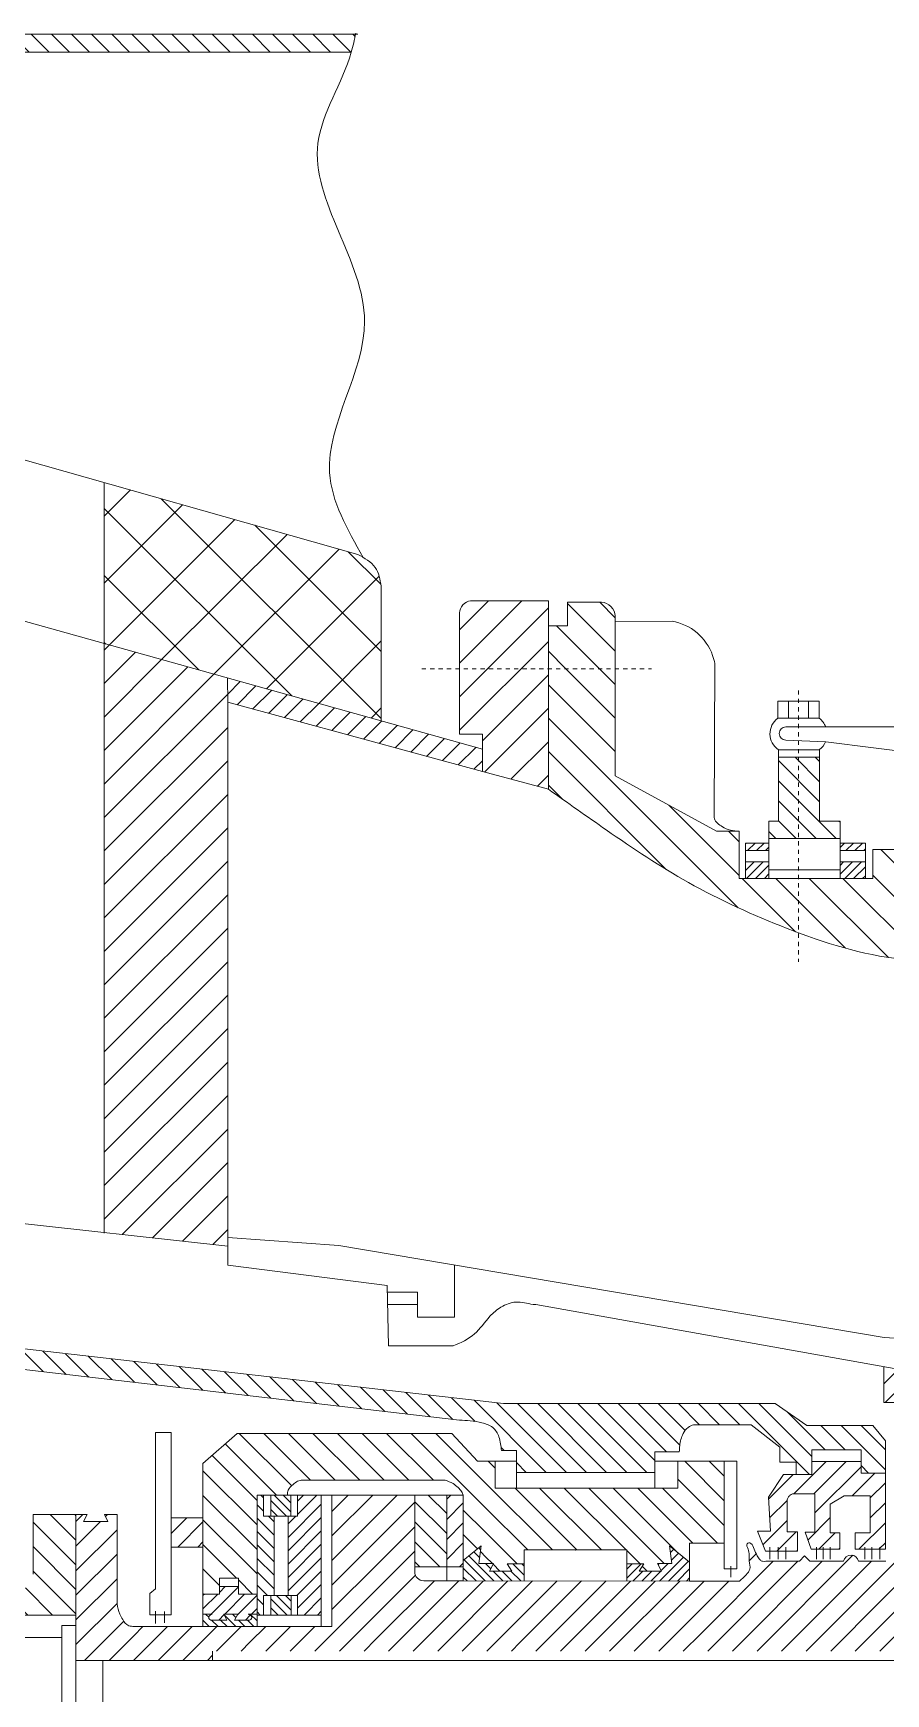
# Model space of a CAD drawing. Extents: x 0 to 420, y 0 to 297.
# Drawn here: x 65.16 to 85.47, y 193.47 to 233.08 of the extents above; entities that cross this region are included whole.
import ezdxf

# ---------------------------------------------------------------- set-up
doc = ezdxf.new("R2010")
doc.units = 0
doc.linetypes.add('ОСЕВАЯ', pattern=[50.8, 31.75, -6.35, 6.35, -6.35])
doc.layers.get('0').update_dxf_attribs({"linetype": 'CONTINUOUS'})
pattern_1 = [(135, (-22278.84894, -14110.3131), (-0.2395046625, -0.2395046625), [])]
pattern_2 = [(45, (-22278.84894, -14110.3131), (-0.399174438, 0.399174438), [])]
pattern_3 = [(135, (-22278.84894, -14110.3131), (-0.292727921, -0.292727921), [])]
pattern_4 = [(45, (-22278.84894, -14110.3131), (-0.292727921, 0.292727921), [])]
pattern_5 = [(45, (-22278.84894, -14110.3131), (-0.159669775, 0.159669775), [])]
pattern_6 = [(135, (-22278.84894, -14110.31309), (-0.1064465167, -0.1064465167), [])]
pattern_7 = [(45, (-22278.84894, -14110.3131), (-0.2395046625, 0.2395046625), [])]
pattern_8 = [(45, (-22278.849, -14110.313), (-2.39504663, 2.39504663), [])]
pattern_9 = [(45, (-22278.84894, -14110.31309), (-0.1064465167, 0.1064465167), [])]
pattern_10 = [(135, (-22278.84894, -14110.3131), (-0.399174438, -0.399174438), [])]

msp = doc.modelspace()

# ---------------------------------------------------------------- hatches: boundary and pattern name
at = {"lineweight": 0, "ltscale": 0.0009}
h = msp.add_hatch(dxfattribs=at)
h.set_pattern_fill('ANSI31', color=256, scale=0.106681, angle=90, style=0)
h.set_pattern_definition(pattern_1)
edge = h.paths.add_edge_path()
edge.add_line((21.751, 233.055), (21.752, 226.69))
edge.add_line((21.752, 226.69), (22.131, 226.69))
edge.add_line((22.131, 226.69), (22.118, 232.626))
edge.add_line((22.118, 232.626), (72.737, 232.626))
edge.add_spline(control_points=[(72.737, 232.626), (72.777, 232.767), (72.808, 232.91), (72.838, 233.053)], knot_values=[0.000219, 0.000219, 0.000219, 0.000219, 0.003922, 0.003922, 0.003922, 0.003922], degree=3, periodic=0)
edge.add_line((72.838, 233.053), (21.751, 233.055))
at = {"lineweight": 0, "ltscale": 0.0007}
h = msp.add_hatch(dxfattribs=at)
h.set_pattern_fill('ANSI37', color=256, scale=0.355602, style=0)
h.set_pattern_definition([(45, (-22278.849, -14110.3131), (-0.798348875, 0.798348875), []), (135, (-22278.849, -14110.3131), (-0.798348875, -0.798348875), [])])
edge = h.paths.add_edge_path()
edge.add_line((73.45, 216.672), (73.45, 219.885))
edge.add_spline(control_points=[(73.45, 219.885), (73.42, 220.047), (73.359, 220.388), (73.054, 220.556), (72.894, 220.644)], knot_values=[0, 0, 0, 0, 0.47058, 0.986995, 0.986995, 0.986995, 0.986995], degree=3, periodic=0)
edge.add_line((72.894, 220.644), (66.844, 222.361))
edge.add_line((66.844, 222.361), (66.844, 218.518))
edge.add_line((66.844, 218.518), (73.45, 216.672))
h = msp.add_hatch(dxfattribs=at)
h.set_pattern_fill('ANSI31', color=256, scale=0.177801, style=0)
h.set_pattern_definition(pattern_2)
edge = h.paths.add_edge_path()
edge.add_line((77.433, 217.916), (77.433, 219.536))
edge.add_line((77.433, 219.536), (75.58, 219.536))
edge.add_spline(control_points=[(75.58, 219.536), (75.45, 219.536), (75.313, 219.38), (75.314, 219.25)], knot_values=[0, 0, 0, 0, 0.003295, 0.003295, 0.003295, 0.003295], degree=3, periodic=0)
edge.add_line((75.314, 219.25), (75.314, 217.916))
edge.add_line((75.314, 217.916), (77.433, 217.916))
h.paths.add_polyline_path([(77.433, 217.916), (75.314, 217.916), (75.314, 216.36), (75.861, 216.36), (75.861, 215.998), (75.861, 215.465), (77.433, 215.046)])
h = msp.add_hatch(dxfattribs=at)
h.set_pattern_fill('ANSI31', color=256, scale=0.177801, angle=90, style=0)
h.set_pattern_definition(pattern_10)
edge = h.paths.add_edge_path()
edge.add_spline(control_points=[(79.027, 219.177), (79.028, 219.331), (78.857, 219.504), (78.703, 219.506)], knot_values=[0, 0, 0, 0, 0.003899, 0.003899, 0.003899, 0.003899], degree=3, periodic=0)
edge.add_line((78.703, 219.506), (77.891, 219.506))
edge.add_line((77.891, 219.506), (77.891, 218.942))
edge.add_line((77.891, 218.942), (77.433, 218.942))
edge.add_line((77.433, 218.942), (77.433, 217.916))
edge.add_line((77.433, 217.916), (79.027, 217.916))
edge.add_line((79.027, 217.916), (79.027, 219.177))
h = msp.add_hatch(dxfattribs=at)
h.set_pattern_fill('ANSI31', color=256, scale=0.177801, style=0)
h.set_pattern_definition(pattern_2)
h.paths.add_polyline_path([(69.791, 217.121), (69.789, 217.695), (66.844, 218.518), (66.844, 204.469), (69.791, 204.144)])
h = msp.add_hatch(dxfattribs=at)
h.set_pattern_fill('ANSI31', color=256, scale=0.177801, angle=90, style=0)
h.set_pattern_definition(pattern_10)
edge = h.paths.add_edge_path()
edge.add_line((79.027, 215.363), (79.027, 217.916))
edge.add_line((79.027, 217.916), (77.433, 217.916))
edge.add_line((77.433, 217.916), (77.433, 215.046))
edge.add_spline(control_points=[(77.433, 215.046), (77.892, 214.72), (78.981, 213.945), (80.408, 212.992), (81.427, 212.466), (81.765, 212.305)], knot_values=[0, 0, 0, 0, 0.014244, 0.033838, 0.043312, 0.043312, 0.043312, 0.043312], degree=3, periodic=0)
edge.add_line((81.765, 212.305), (81.725, 214.042))
edge.add_line((81.725, 214.042), (81.442, 214.042))
edge.add_line((81.442, 214.042), (79.027, 215.363))
h = msp.add_hatch(dxfattribs=at)
h.set_pattern_fill('ANSI31', color=256, scale=0.106681, style=0)
h.set_pattern_definition(pattern_7)
h.paths.add_polyline_path([(69.789, 217.695), (69.791, 217.121), (75.861, 215.465), (75.861, 215.998)])
h = msp.add_hatch(dxfattribs=at)
h.set_pattern_fill('ANSI31', color=256, scale=0.106681, angle=90, style=0)
h.set_pattern_definition(pattern_1)
h.paths.add_polyline_path([(83.394, 215.807), (82.915, 215.807), (82.915, 214.283), (83.394, 214.283)])
h.paths.add_polyline_path([(83.897, 215.807), (83.394, 215.807), (83.394, 214.283), (83.897, 214.283)])
h.paths.add_polyline_path([(84.384, 214.283), (83.394, 214.283), (83.394, 213.868), (84.384, 213.868)])
h.paths.add_polyline_path([(83.394, 214.283), (82.915, 214.283), (82.689, 214.283), (82.689, 213.868), (83.394, 213.868)])
h = msp.add_hatch(dxfattribs=at)
h.set_pattern_fill('ANSI31', color=256, scale=0.177801, angle=90, style=0)
h.set_pattern_definition(pattern_10)
edge = h.paths.add_edge_path()
edge.add_line((83.394, 212.914), (81.981, 212.914))
edge.add_line((81.981, 212.914), (81.981, 214.042))
edge.add_line((81.981, 214.042), (81.725, 214.042))
edge.add_line((81.725, 214.042), (81.765, 212.305))
edge.add_spline(control_points=[(81.765, 212.305), (82.209, 212.094), (82.751, 211.863), (83.304, 211.652), (83.394, 211.618)], knot_values=[0.043312, 0.043312, 0.043312, 0.043312, 0.055752, 0.05819, 0.05819, 0.05819, 0.05819], degree=3, periodic=0)
edge.add_line((83.394, 211.618), (83.394, 212.914))
h = msp.add_hatch(dxfattribs=at)
h.set_pattern_fill('ANSI31', color=256, scale=0.047414, style=0)
h.set_pattern_definition(pattern_9)
h.paths.add_polyline_path([(82.689, 213.58), (82.689, 213.76), (82.131, 213.76), (82.131, 213.58)])
h.paths.add_polyline_path([(84.988, 213.58), (84.988, 213.76), (84.384, 213.76), (84.384, 213.58)])
h.paths.add_polyline_path([(84.988, 212.914), (84.988, 213.31), (84.384, 213.31), (84.384, 212.914)])
h.paths.add_polyline_path([(82.689, 212.914), (82.689, 213.31), (82.131, 213.31), (82.131, 212.914)])
h = msp.add_hatch(dxfattribs=at)
h.set_pattern_fill('ANSI31', color=256, scale=0.177801, angle=90, style=0)
h.set_pattern_definition(pattern_10)
edge = h.paths.add_edge_path()
edge.add_spline(control_points=[(83.394, 211.618), (84.19, 211.323), (85.288, 210.997), (86.42, 210.944), (86.71, 210.932)], knot_values=[0.05819, 0.05819, 0.05819, 0.05819, 0.079519, 0.086854, 0.086854, 0.086854, 0.086854], degree=3, periodic=0)
edge.add_line((86.71, 210.932), (86.71, 212.155))
edge.add_spline(control_points=[(86.71, 212.155), (86.7, 212.154), (86.676, 212.153), (86.634, 212.168), (86.57, 212.189), (86.559, 212.242), (86.553, 212.27)], knot_values=[0, 0, 0, 0, 0.000267, 0.00058, 0.001143, 0.001829, 0.001829, 0.001829, 0.001829], degree=3, periodic=0)
edge.add_line((86.553, 212.27), (86.553, 212.94))
edge.add_spline(control_points=[(86.553, 212.94), (86.521, 212.941), (86.466, 212.943), (86.4, 212.995), (86.388, 213.04), (86.383, 213.062)], knot_values=[0, 0, 0, 0, 0.000781, 0.001388, 0.00195, 0.00195, 0.00195, 0.00195], degree=3, periodic=0)
edge.add_line((86.383, 213.062), (86.383, 213.414))
edge.add_line((86.383, 213.414), (85.991, 213.414))
edge.add_line((85.991, 213.414), (85.845, 213.423))
edge.add_line((85.845, 213.423), (85.754, 213.607))
edge.add_line((85.754, 213.607), (85.168, 213.607))
edge.add_line((85.168, 213.607), (85.168, 212.914))
edge.add_line((85.168, 212.914), (83.394, 212.914))
edge.add_line((83.394, 212.914), (83.394, 211.618))
h = msp.add_hatch(dxfattribs=at)
h.set_pattern_fill('ANSI31', color=256, scale=0.106681, angle=90, style=0)
h.set_pattern_definition(pattern_1)
edge = h.paths.add_edge_path()
edge.add_spline(control_points=[(80.552, 199.236), (80.555, 199.286), (80.565, 199.434), (80.615, 199.646), (80.743, 199.819), (80.87, 199.889), (80.944, 199.884), (80.969, 199.882)], knot_values=[0, 0, 0, 0, 0.001262, 0.003768, 0.005373, 0.006594, 0.007223, 0.007223, 0.007223, 0.007223], degree=3, periodic=0)
edge.add_line((80.969, 199.882), (82.266, 199.882))
edge.add_line((82.266, 199.882), (82.95, 199.348))
edge.add_line((82.95, 199.348), (82.95, 198.994))
edge.add_line((82.95, 198.994), (83.336, 198.994))
edge.add_line((83.336, 198.994), (83.336, 198.698))
edge.add_line((83.336, 198.698), (83.709, 198.698))
edge.add_line((83.709, 198.698), (83.709, 199.286))
edge.add_line((83.709, 199.286), (84.885, 199.286))
edge.add_line((84.885, 199.286), (84.885, 198.726))
edge.add_line((84.885, 198.726), (85.465, 198.726))
edge.add_line((85.465, 198.726), (85.465, 199.502))
edge.add_line((85.465, 199.502), (85.17, 199.863))
edge.add_line((85.17, 199.863), (83.594, 199.863))
edge.add_line((83.594, 199.863), (82.84, 200.387))
edge.add_line((82.84, 200.387), (76.362, 200.387))
edge.add_line((76.362, 200.387), (61.714, 202.06))
edge.add_line((61.714, 202.06), (49.955, 202.06))
edge.add_spline(control_points=[(49.955, 202.06), (49.907, 202.058), (49.786, 202.053), (49.615, 202.101), (49.422, 202.195), (49.242, 202.361), (49.153, 202.525), (49.106, 202.611)], knot_values=[0, 0, 0, 0, 0.001201, 0.003059, 0.004401, 0.006633, 0.009106, 0.009106, 0.009106, 0.009106], degree=3, periodic=0)
edge.add_line((49.106, 202.611), (44.353, 202.611))
edge.add_spline(control_points=[(44.353, 202.611), (44.299, 202.528), (44.171, 202.332), (43.861, 202.191), (43.668, 202.063), (43.585, 202.008)], knot_values=[0, 0, 0, 0, 0.002461, 0.005835, 0.008345, 0.008345, 0.008345, 0.008345], degree=3, periodic=0)
edge.add_line((43.585, 202.008), (36.785, 202.001))
edge.add_spline(control_points=[(36.785, 202.001), (36.588, 201.981), (35.919, 201.913), (35.572, 201.289), (35.327, 200.848)], knot_values=[0, 0, 0, 0, 0.004831, 0.016446, 0.016446, 0.016446, 0.016446], degree=3, periodic=0)
edge.add_line((35.327, 200.848), (33.699, 194.988))
edge.add_spline(control_points=[(33.699, 194.988), (33.589, 194.779), (33.336, 194.296), (32.591, 194.363), (32.105, 194.219), (31.909, 194.034), (31.899, 193.94)], knot_values=[0, 0, 0, 0, 0.005536, 0.012786, 0.016294, 0.018676, 0.018676, 0.018676, 0.018676], degree=3, periodic=0)
edge.add_line((31.899, 193.94), (31.774, 192.759))
edge.add_line((31.774, 192.759), (33.668, 192.759))
edge.add_line((33.668, 192.759), (35.765, 200.554))
edge.add_spline(control_points=[(35.765, 200.554), (35.974, 200.96), (36.265, 201.525), (36.857, 201.572), (37.024, 201.585)], knot_values=[0, 0, 0, 0, 0.010381, 0.014468, 0.014468, 0.014468, 0.014468], degree=3, periodic=0)
edge.add_line((37.024, 201.585), (61.778, 201.57))
edge.add_line((61.778, 201.57), (75.312, 199.994))
edge.add_spline(control_points=[(75.312, 199.994), (75.399, 199.99), (75.58, 199.983), (75.847, 199.934), (76.126, 199.85), (76.283, 199.576), (76.303, 199.376), (76.314, 199.266)], knot_values=[0, 0, 0, 0, 0.002193, 0.004566, 0.006922, 0.009212, 0.012008, 0.012008, 0.012008, 0.012008], degree=3, periodic=0)
edge.add_line((76.314, 199.266), (76.67, 199.266))
edge.add_line((76.67, 199.266), (76.67, 198.744))
edge.add_line((76.67, 198.744), (79.968, 198.744))
edge.add_line((79.968, 198.744), (79.968, 199.236))
edge.add_line((79.968, 199.236), (80.552, 199.236))
h = msp.add_hatch(dxfattribs=at)
h.set_pattern_fill('ANSI31', color=256, scale=0.106681, style=0)
h.set_pattern_definition(pattern_7)
edge = h.paths.add_edge_path()
edge.add_spline(control_points=[(86.443, 200.411), (86.547, 200.345), (86.714, 200.239), (86.67, 199.92), (86.75, 199.658), (86.624, 199.406), (86.352, 199.184), (86.045, 199.069), (85.799, 198.893), (85.715, 198.771), (85.725, 198.681), (85.729, 198.639)], knot_values=[0, 0, 0, 0, 0.0028, 0.004461, 0.007575, 0.009492, 0.011158, 0.016392, 0.017624, 0.018833, 0.01987, 0.01987, 0.01987, 0.01987], degree=3, periodic=0)
edge.add_line((85.729, 198.639), (85.729, 198.131))
edge.add_line((85.729, 198.131), (86.106, 198.131))
edge.add_line((86.106, 198.131), (86.279, 198.131))
edge.add_line((86.279, 198.131), (86.279, 198.262))
edge.add_line((86.279, 198.262), (86.106, 198.262))
edge.add_line((86.106, 198.262), (86.049, 198.262))
edge.add_line((86.049, 198.262), (86.049, 198.655))
edge.add_line((86.049, 198.655), (86.886, 198.655))
edge.add_line((86.886, 198.655), (86.886, 198.27))
edge.add_line((86.886, 198.27), (86.746, 198.27))
edge.add_line((86.746, 198.27), (86.746, 198.139))
edge.add_line((86.746, 198.139), (87.279, 198.139))
edge.add_spline(control_points=[(87.279, 198.139), (87.292, 198.188), (87.349, 198.403), (87.202, 198.961), (87.241, 199.577), (87.466, 200.269), (87.72, 200.246), (87.759, 200.247)], knot_values=[0, 0, 0, 0, 0.001275, 0.005581, 0.013821, 0.018655, 0.019614, 0.019614, 0.019614, 0.019614], degree=3, periodic=0)
edge.add_line((87.759, 200.247), (87.759, 201.118))
edge.add_line((87.759, 201.118), (87.502, 201.118))
edge.add_line((87.502, 201.118), (87.502, 201.344))
edge.add_line((87.502, 201.344), (86.875, 201.344))
edge.add_line((86.875, 201.344), (86.875, 201.895))
edge.add_line((86.875, 201.895), (86.551, 201.895))
edge.add_line((86.551, 201.895), (86.551, 200.846))
edge.add_line((86.551, 200.846), (85.862, 200.846))
edge.add_line((85.862, 200.846), (85.763, 201.207))
edge.add_line((85.763, 201.207), (85.428, 201.267))
edge.add_line((85.428, 201.267), (85.428, 200.411))
edge.add_line((85.428, 200.411), (86.443, 200.411))
h = msp.add_hatch(dxfattribs=at)
h.set_pattern_fill('ANSI31', color=256, scale=0.130387, angle=90, style=0)
h.set_pattern_definition(pattern_3)
edge = h.paths.add_edge_path()
edge.add_line((75.135, 199.677), (70.014, 199.677))
edge.add_line((70.014, 199.677), (69.201, 198.961))
edge.add_line((69.201, 198.961), (69.201, 195.844))
edge.add_line((69.201, 195.844), (69.593, 195.844))
edge.add_line((69.593, 195.844), (69.593, 196.225))
edge.add_line((69.593, 196.225), (70.048, 196.225))
edge.add_line((70.048, 196.225), (70.048, 195.844))
edge.add_line((70.048, 195.844), (70.491, 195.844))
edge.add_line((70.491, 195.844), (70.491, 198.204))
edge.add_line((70.491, 198.204), (71.219, 198.204))
edge.add_spline(control_points=[(71.219, 198.204), (71.218, 198.246), (71.215, 198.35), (71.344, 198.443), (71.446, 198.55), (71.534, 198.558), (71.576, 198.562)], knot_values=[0, 0, 0, 0, 0.001015, 0.002508, 0.003654, 0.004678, 0.004678, 0.004678, 0.004678], degree=3, periodic=0)
edge.add_line((71.576, 198.562), (74.971, 198.562))
edge.add_spline(control_points=[(74.971, 198.562), (75.037, 198.538), (75.151, 198.498), (75.276, 198.391), (75.363, 198.301), (75.394, 198.233), (75.406, 198.204)], knot_values=[0, 0, 0, 0, 0.001755, 0.003041, 0.004109, 0.004903, 0.004903, 0.004903, 0.004903], degree=3, periodic=0)
edge.add_line((75.406, 198.204), (75.406, 196.646))
edge.add_line((75.406, 196.646), (75.831, 196.998))
edge.add_line((75.831, 196.998), (75.775, 196.571))
edge.add_line((75.775, 196.571), (75.95, 196.571))
edge.add_line((75.95, 196.571), (75.871, 199.012))
edge.add_line((75.871, 199.012), (75.742, 199.012))
edge.add_line((75.742, 199.012), (75.135, 199.677))
h = msp.add_hatch(dxfattribs=at)
h.set_pattern_fill('ANSI31', color=256, scale=0.130387, angle=90, style=0)
h.set_pattern_definition(pattern_3)
h.paths.add_polyline_path([(81.625, 199.012), (80.521, 199.012), (80.521, 198.372), (76.165, 198.372), (76.165, 199.012), (75.871, 199.012), (75.95, 196.571), (76.124, 196.571), (76.028, 196.393), (76.56, 196.393), (76.449, 196.563), (76.853, 196.563), (76.853, 196.896), (79.301, 196.896), (79.301, 196.563), (79.705, 196.563), (79.594, 196.393), (80.126, 196.393), (80.03, 196.571), (80.379, 196.571), (80.323, 196.998), (80.8, 196.603), (80.8, 197.062), (81.625, 197.062)])
h = msp.add_hatch(dxfattribs=at)
h.set_pattern_fill('ANSI31', color=256, scale=0.106681, style=0)
h.set_pattern_definition(pattern_7)
edge = h.paths.add_edge_path()
edge.add_line((84.485, 198.191), (85.104, 198.191))
edge.add_line((85.104, 198.191), (85.104, 197.306))
edge.add_line((85.104, 197.306), (84.743, 197.306))
edge.add_line((84.743, 197.306), (84.743, 196.912))
edge.add_line((84.743, 196.912), (85.465, 196.912))
edge.add_line((85.465, 196.912), (85.465, 198.726))
edge.add_line((85.465, 198.726), (84.885, 198.726))
edge.add_line((84.885, 198.726), (84.885, 199.006))
edge.add_line((84.885, 199.006), (83.709, 199.006))
edge.add_line((83.709, 199.006), (83.709, 198.698))
edge.add_line((83.709, 198.698), (83.037, 198.698))
edge.add_line((83.037, 198.698), (82.677, 198.157))
edge.add_line((82.677, 198.157), (82.726, 197.343))
edge.add_line((82.726, 197.343), (82.415, 197.343))
edge.add_line((82.415, 197.343), (82.608, 196.871))
edge.add_line((82.608, 196.871), (83.374, 196.871))
edge.add_line((83.374, 196.871), (83.374, 197.03))
edge.add_line((83.374, 197.03), (83.374, 197.33))
edge.add_line((83.374, 197.33), (83.126, 197.33))
edge.add_line((83.126, 197.33), (83.126, 198.044))
edge.add_spline(control_points=[(83.126, 198.044), (83.125, 198.06), (83.124, 198.091), (83.136, 198.147), (83.184, 198.195), (83.241, 198.24), (83.286, 198.236), (83.303, 198.234)], knot_values=[0, 0, 0, 0, 0.000417, 0.000785, 0.0014, 0.002095, 0.002512, 0.002512, 0.002512, 0.002512], degree=3, periodic=0)
edge.add_line((83.303, 198.234), (83.787, 198.234))
edge.add_line((83.787, 198.234), (83.787, 197.319))
edge.add_line((83.787, 197.319), (83.557, 197.319))
edge.add_line((83.557, 197.319), (83.693, 196.912))
edge.add_line((83.693, 196.912), (84.382, 196.912))
edge.add_line((84.382, 196.912), (84.382, 197.306))
edge.add_line((84.382, 197.306), (84.152, 197.306))
edge.add_line((84.152, 197.306), (84.152, 197.987))
edge.add_line((84.152, 197.987), (84.485, 198.191))
h = msp.add_hatch(dxfattribs=at)
h.set_pattern_fill('ANSI31', color=256, scale=0.130387, angle=90, style=0)
h.set_pattern_definition(pattern_3)
edge = h.paths.add_edge_path()
edge.add_line((66.174, 197.739), (65.155, 197.739))
edge.add_line((65.155, 197.739), (65.155, 196.315))
edge.add_spline(control_points=[(65.155, 196.315), (65.152, 196.287), (65.145, 196.211), (65.088, 196.093), (64.975, 195.973), (64.866, 195.954), (64.808, 195.944)], knot_values=[0, 0, 0, 0, 0.000714, 0.001934, 0.003241, 0.004685, 0.004685, 0.004685, 0.004685], degree=3, periodic=0)
edge.add_line((64.808, 195.944), (61.938, 195.944))
edge.add_line((61.938, 195.944), (61.087, 195.944))
edge.add_spline(control_points=[(61.087, 195.944), (61.075, 195.943), (61.031, 195.941), (60.946, 196.002), (60.872, 196.125), (60.856, 196.234), (60.848, 196.291)], knot_values=[0, 0, 0, 0, 0.000303, 0.001118, 0.002435, 0.003881, 0.003881, 0.003881, 0.003881], degree=3, periodic=0)
edge.add_line((60.848, 196.291), (60.69, 198.545))
edge.add_line((60.69, 198.545), (59.935, 198.545))
edge.add_line((59.935, 198.545), (59.935, 197.056))
edge.add_line((59.935, 197.056), (59.935, 195.344))
edge.add_line((59.935, 195.344), (60.054, 195.344))
edge.add_line((60.054, 195.344), (66.174, 195.344))
edge.add_line((66.174, 195.344), (66.174, 197.739))
h = msp.add_hatch(dxfattribs=at)
h.set_pattern_fill('ANSI31', color=256, scale=0.130387, style=0)
h.set_pattern_definition(pattern_4)
h.paths.add_polyline_path([(73.375, 198.204), (72.273, 198.204), (72.273, 195.071), (70.321, 195.071), (70.321, 194.484), (73.316, 194.484)])
h = msp.add_hatch(dxfattribs=at)
h.set_pattern_fill('ANSI31', color=256, scale=0.07112, angle=90, style=0)
h.set_pattern_definition([(135, (-22278.84894, -14110.3131), (-0.159669775, -0.159669775), [])])
h.paths.add_polyline_path([(70.895, 197.7), (70.642, 197.7), (70.642, 198.204), (70.491, 198.204), (70.491, 195.844), (70.491, 195.343), (70.642, 195.343), (70.642, 195.809), (70.895, 195.809)])
h = msp.add_hatch(dxfattribs=at)
h.set_pattern_fill('ANSI31', color=256, scale=0.047414, angle=90, style=0)
h.set_pattern_definition(pattern_6)
h.paths.add_polyline_path([(71.294, 198.204), (70.817, 198.204), (70.817, 197.7), (71.294, 197.7)])
h = msp.add_hatch(dxfattribs=at)
h.set_pattern_fill('ANSI31', color=256, scale=0.07112, style=0)
h.set_pattern_definition(pattern_5)
h.paths.add_polyline_path([(71.228, 195.809), (71.455, 195.809), (71.455, 195.343), (72.02, 195.343), (72.02, 198.204), (71.455, 198.204), (71.455, 197.7), (71.228, 197.7)])
h = msp.add_hatch(dxfattribs=at)
h.set_pattern_fill('ANSI31', color=256, scale=0.130387, style=0)
h.set_pattern_definition(pattern_4)
h.paths.add_polyline_path([(76.785, 196.159), (75.406, 196.161), (74.462, 196.161, -0.414214), (74.249, 196.374), (74.249, 198.204), (73.375, 198.204), (73.316, 194.484), (76.751, 194.484)])
h = msp.add_hatch(dxfattribs=at)
h.set_pattern_fill('ANSI31', color=256, scale=0.106681, angle=90, style=0)
h.set_pattern_definition(pattern_1)
h.paths.add_polyline_path([(74.249, 196.493), (75.01, 196.493), (75.01, 198.204), (74.249, 198.204)])
h = msp.add_hatch(dxfattribs=at)
h.set_pattern_fill('ANSI31', color=256, scale=0.106681, style=0)
h.set_pattern_definition(pattern_7)
h.paths.add_polyline_path([(75.01, 196.493), (75.406, 196.493), (75.406, 198.204), (75.01, 198.204)])
h = msp.add_hatch(dxfattribs=at)
h.set_pattern_fill('ANSI31', color=256, scale=1.066805, style=0)
h.set_pattern_definition(pattern_8)
h.paths.add_polyline_path([(75.01, 196.493), (75.406, 196.493), (75.406, 198.204), (75.01, 198.204)])
h = msp.add_hatch(dxfattribs=at)
h.set_pattern_fill('ANSI31', color=256, scale=1.066805, style=0)
h.set_pattern_definition(pattern_8)
h.paths.add_polyline_path([(75.406, 198.204), (75.01, 198.204), (75.01, 196.493), (75.406, 196.493)])
h = msp.add_hatch(dxfattribs=at)
h.set_pattern_fill('ANSI31', color=256, scale=0.130387, style=0)
h.set_pattern_definition(pattern_4)
edge = h.paths.add_edge_path()
edge.add_spline(control_points=[(67.552, 195.071), (67.509, 195.072), (67.398, 195.079), (67.29, 195.218), (67.201, 195.396), (67.171, 195.527), (67.152, 195.609)], knot_values=[0, 0, 0, 0, 0.001031, 0.00275, 0.004018, 0.006127, 0.006127, 0.006127, 0.006127], degree=3, periodic=0)
edge.add_line((67.152, 195.609), (67.152, 197.739))
edge.add_line((67.152, 197.739), (66.856, 197.739))
edge.add_line((66.856, 197.739), (66.937, 197.572))
edge.add_line((66.937, 197.572), (66.355, 197.572))
edge.add_line((66.355, 197.572), (66.442, 197.739))
edge.add_line((66.442, 197.739), (66.174, 197.739))
edge.add_line((66.174, 197.739), (66.174, 194.263))
edge.add_line((66.174, 194.263), (67.552, 194.263))
edge.add_line((67.552, 194.263), (67.552, 195.071))
h = msp.add_hatch(dxfattribs=at)
h.set_pattern_fill('ANSI31', color=256, scale=0.130387, style=0)
h.set_pattern_definition(pattern_4)
edge = h.paths.add_edge_path()
edge.add_line((89.004, 197.941), (88.277, 197.941))
edge.add_line((88.277, 197.941), (88.277, 197.706))
edge.add_line((88.277, 197.706), (85.754, 197.59))
edge.add_spline(control_points=[(85.754, 197.59), (85.749, 197.52), (85.74, 197.382), (85.753, 197.16), (85.713, 196.965), (85.741, 196.787), (85.653, 196.635), (85.537, 196.631), (85.474, 196.628)], knot_values=[0, 0, 0, 0, 0.001788, 0.003493, 0.00561, 0.006746, 0.007986, 0.009484, 0.009484, 0.009484, 0.009484], degree=3, periodic=0)
edge.add_line((85.474, 196.628), (85.331, 196.627))
edge.add_line((85.331, 196.627), (85.356, 194.484))
edge.add_line((85.356, 194.484), (88.759, 194.484))
edge.add_line((88.759, 194.484), (88.759, 194.733))
edge.add_line((88.759, 194.733), (89.004, 194.733))
edge.add_line((89.004, 194.733), (89.004, 197.941))
h = msp.add_hatch(dxfattribs=at)
h.set_pattern_fill('ANSI31', color=256, scale=0.106681, style=0)
h.set_pattern_definition(pattern_7)
h.paths.add_polyline_path([(69.201, 196.966), (69.201, 197.662), (68.445, 197.662), (68.445, 196.966)])
h = msp.add_hatch(dxfattribs=at)
h.set_pattern_fill('ANSI31', color=256, scale=0.047414, angle=90, style=0)
h.set_pattern_definition(pattern_6)
h.paths.add_polyline_path([(75.775, 196.571), (75.831, 196.998), (75.406, 196.646), (75.406, 196.161), (76.853, 196.159), (76.853, 196.563), (76.449, 196.563), (76.56, 196.393), (76.028, 196.393), (76.124, 196.571)])
h = msp.add_hatch(dxfattribs=at)
h.set_pattern_fill('ANSI31', color=256, scale=0.047414, style=0)
h.set_pattern_definition(pattern_9)
h.paths.add_polyline_path([(80.8, 196.154), (80.8, 196.603), (80.323, 196.998), (80.379, 196.571), (80.03, 196.571), (80.126, 196.393), (79.594, 196.393), (79.705, 196.563), (79.301, 196.563), (79.301, 196.156)])
h = msp.add_hatch(dxfattribs=at)
h.set_pattern_fill('ANSI31', color=256, scale=0.130387, style=0)
h.set_pattern_definition(pattern_4)
edge = h.paths.add_edge_path()
edge.add_line((85.331, 196.627), (84.826, 196.626))
edge.add_arc((84.646, 196.592), 0.184, 10.4757, 169.5243)
edge.add_line((84.465, 196.626), (83.667, 196.626))
edge.add_line((83.667, 196.626), (83.541, 196.759))
edge.add_line((83.541, 196.759), (83.416, 196.626))
edge.add_line((83.416, 196.626), (82.613, 196.626))
edge.add_spline(control_points=[(82.613, 196.626), (82.587, 196.623), (82.539, 196.617), (82.459, 196.666), (82.403, 196.777), (82.335, 196.906), (82.298, 197.039), (82.213, 197.078), (82.135, 197.028), (82.245, 196.857), (82.192, 196.669), (82.27, 196.442), (82.135, 196.284), (82.043, 196.2), (81.991, 196.154)], knot_values=[0, 0, 0, 0, 0.000635, 0.001204, 0.002221, 0.003704, 0.004998, 0.005445, 0.005856, 0.006935, 0.009341, 0.010969, 0.012397, 0.014179, 0.014179, 0.014179, 0.014179], degree=3, periodic=0)
edge.add_line((81.991, 196.154), (81.115, 196.154))
edge.add_line((81.115, 196.154), (81.046, 194.484))
edge.add_line((81.046, 194.484), (85.356, 194.484))
edge.add_line((85.356, 194.484), (85.331, 196.627))
h = msp.add_hatch(dxfattribs=at)
h.set_pattern_fill('ANSI31', color=256, scale=0.130387, style=0)
h.set_pattern_definition(pattern_4)
h.paths.add_polyline_path([(81.115, 196.154), (80.8, 196.154), (76.785, 196.159), (76.751, 194.484), (81.046, 194.484)])
h = msp.add_hatch(dxfattribs=at)
h.set_pattern_fill('ANSI31', color=256, scale=0.07112, style=0)
h.set_pattern_definition(pattern_5)
edge = h.paths.add_edge_path()
edge.add_line((69.593, 195.844), (69.201, 195.844))
edge.add_line((69.201, 195.844), (69.201, 195.368))
edge.add_line((69.201, 195.368), (69.423, 195.368))
edge.add_spline(control_points=[(69.423, 195.368), (69.406, 195.359), (69.376, 195.344), (69.333, 195.311), (69.337, 195.251), (69.37, 195.234), (69.387, 195.225)], knot_values=[0, 0, 0, 0, 0.000478, 0.000863, 0.001283, 0.001751, 0.001751, 0.001751, 0.001751], degree=3, periodic=0)
edge.add_line((69.387, 195.225), (69.772, 195.225))
edge.add_line((69.772, 195.225), (69.699, 195.368))
edge.add_line((69.699, 195.368), (70.03, 195.368))
edge.add_line((70.03, 195.368), (69.956, 195.225))
edge.add_line((69.956, 195.225), (70.312, 195.225))
edge.add_spline(control_points=[(70.312, 195.225), (70.33, 195.234), (70.363, 195.251), (70.367, 195.311), (70.324, 195.344), (70.294, 195.359), (70.277, 195.368)], knot_values=[0, 0, 0, 0, 0.000468, 0.000888, 0.001273, 0.001751, 0.001751, 0.001751, 0.001751], degree=3, periodic=0)
edge.add_line((70.277, 195.368), (70.491, 195.368))
edge.add_line((70.491, 195.368), (70.491, 195.844))
edge.add_line((70.491, 195.844), (70.048, 195.844))
edge.add_line((70.048, 195.844), (70.048, 196.021))
edge.add_line((70.048, 196.021), (69.593, 196.021))
edge.add_line((69.593, 196.021), (69.593, 195.844))
h = msp.add_hatch(dxfattribs=at)
h.set_pattern_fill('ANSI31', color=256, scale=0.047414, angle=90, style=0)
h.set_pattern_definition(pattern_6)
h.paths.add_polyline_path([(71.3, 195.343), (71.3, 195.809), (70.82, 195.809), (70.82, 195.343)])
h = msp.add_hatch(dxfattribs=at)
h.set_pattern_fill('ANSI31', color=256, scale=0.047414, angle=90, style=0)
h.set_pattern_definition(pattern_6)
edge = h.paths.add_edge_path()
edge.add_line((70.491, 195.071), (70.491, 195.368))
edge.add_line((70.491, 195.368), (70.277, 195.368))
edge.add_spline(control_points=[(70.277, 195.368), (70.294, 195.359), (70.324, 195.344), (70.367, 195.311), (70.363, 195.251), (70.33, 195.234), (70.312, 195.225)], knot_values=[0, 0, 0, 0, 0.000478, 0.000863, 0.001283, 0.001751, 0.001751, 0.001751, 0.001751], degree=3, periodic=0)
edge.add_line((70.312, 195.225), (69.956, 195.225))
edge.add_line((69.956, 195.225), (70.03, 195.368))
edge.add_line((70.03, 195.368), (69.699, 195.368))
edge.add_line((69.699, 195.368), (69.772, 195.225))
edge.add_line((69.772, 195.225), (69.387, 195.225))
edge.add_spline(control_points=[(69.387, 195.225), (69.37, 195.234), (69.337, 195.251), (69.333, 195.311), (69.376, 195.344), (69.406, 195.359), (69.423, 195.368)], knot_values=[0, 0, 0, 0, 0.000468, 0.000888, 0.001273, 0.001751, 0.001751, 0.001751, 0.001751], degree=3, periodic=0)
edge.add_line((69.423, 195.368), (69.201, 195.368))
edge.add_line((69.201, 195.368), (69.201, 195.071))
edge.add_line((69.201, 195.071), (70.491, 195.071))
h = msp.add_hatch(dxfattribs=at)
h.set_pattern_fill('ANSI31', color=256, scale=0.130387, style=0)
h.set_pattern_definition(pattern_4)
edge = h.paths.add_edge_path()
edge.add_line((70.321, 195.071), (67.566, 195.071))
edge.add_spline(control_points=[(67.566, 195.071), (67.561, 195.071), (67.556, 195.071), (67.552, 195.071)], knot_values=[0.006127, 0.006127, 0.006127, 0.006127, 0.006243, 0.006243, 0.006243, 0.006243], degree=3, periodic=0)
edge.add_line((67.552, 195.071), (67.552, 194.263))
edge.add_line((67.552, 194.263), (69.431, 194.263))
edge.add_line((69.431, 194.263), (69.431, 194.484))
edge.add_line((69.431, 194.484), (70.321, 194.484))
edge.add_line((70.321, 194.484), (70.321, 195.071))

# ---------------------------------------------------------------- linework, layer by layer
at = {"lineweight": 0}
for p, q in [((21.751, 233.055), (72.889, 233.053)), ((22.118, 232.626), (72.737, 232.626)), ((49.013, 227.423), (72.894, 220.644)), ((48.583, 223.62), (75.861, 215.998)), ((66.844, 222.361), (66.844, 204.45)), ((73.45, 216.672), (73.45, 219.885)), ((75.58, 219.536), (77.433, 219.536)), ((77.433, 219.536), (77.433, 215.046)), ((77.891, 219.506), (78.703, 219.506)), ((77.891, 218.942), (77.891, 219.506)), ((75.314, 216.36), (75.314, 219.25)), ((79.027, 219.177), (79.027, 215.363)), ((77.433, 218.942), (77.891, 218.942)), ((69.791, 217.121), (69.789, 217.695)), ((69.791, 217.121), (69.791, 203.687)), ((75.861, 215.465), (69.791, 217.121)), ((75.861, 216.36), (75.314, 216.36)), ((75.861, 215.998), (75.861, 216.36)), ((75.861, 215.998), (75.861, 215.465)), ((77.433, 215.046), (75.861, 215.465)), ((69.791, 204.144), (60.305, 205.188))]:
    msp.add_line(p, q, dxfattribs=at)
at = {"lineweight": 0, "ltscale": 0.0001}
for p, q in [((80.382, 219.055), (79.027, 219.041)), ((79.027, 219.048), (79.027, 219.048)), ((81.402, 218.044), (81.388, 214.392)), ((82.899, 217.141), (82.899, 216.736)), ((83.889, 217.141), (82.899, 217.141)), ((83.159, 217.141), (83.159, 216.736)), ((83.629, 216.736), (83.629, 217.141)), ((83.889, 216.736), (83.889, 217.141)), ((82.899, 216.736), (83.889, 216.736)), ((83.092, 216.529), (87.749, 216.529)), ((82.915, 214.283), (82.915, 215.987)), ((82.915, 215.987), (83.897, 215.987)), ((83.092, 216.215), (84.047, 216.176)), ((83.897, 215.987), (83.897, 214.283)), ((84.047, 216.176), (87.75, 215.704)), ((82.915, 215.807), (83.897, 215.807)), ((79.027, 215.363), (81.442, 214.042)), ((81.442, 214.042), (81.981, 214.042)), ((81.981, 214.042), (81.981, 212.914)), ((82.689, 214.283), (82.915, 214.283)), ((82.689, 213.76), (82.689, 214.283)), ((83.897, 214.283), (84.384, 214.283)), ((84.384, 214.283), (84.384, 212.914)), ((82.131, 213.76), (82.689, 213.76)), ((82.131, 212.914), (82.131, 213.76)), ((82.131, 213.58), (82.689, 213.58)), ((82.689, 213.868), (84.384, 213.868)), ((82.689, 213.76), (82.689, 212.914)), ((84.384, 213.76), (84.988, 213.76)), ((84.384, 213.58), (84.988, 213.58)), ((84.988, 213.76), (84.988, 212.914)), ((85.168, 213.607), (85.754, 213.607)), ((85.168, 212.914), (85.168, 213.607)), ((82.131, 213.31), (82.689, 213.31)), ((84.384, 213.121), (82.689, 213.121)), ((84.384, 213.31), (84.988, 213.31)), ((81.981, 212.914), (85.168, 212.914)), ((69.791, 204.354), (72.441, 204.157)), ((72.441, 204.157), (85.435, 201.961)), ((73.59, 203.206), (69.791, 203.687)), ((75.197, 202.453), (75.197, 203.691)), ((73.622, 201.764), (73.59, 203.206)), ((73.59, 203.043), (74.312, 203.043)), ((74.312, 203.043), (74.312, 202.453)), ((73.6, 202.748), (74.312, 202.748)), ((74.312, 202.453), (75.197, 202.453)), ((85.763, 201.207), (77.133, 202.748)), ((61.714, 202.06), (76.362, 200.387)), ((75.165, 201.764), (73.622, 201.764)), ((85.435, 201.961), (86.551, 201.895)), ((61.778, 201.57), (75.312, 199.994)), ((85.428, 201.267), (85.428, 200.411)), ((76.362, 200.387), (82.84, 200.387)), ((82.84, 200.387), (83.594, 199.863)), ((85.428, 200.411), (86.443, 200.411)), ((68.066, 199.698), (68.445, 199.698)), ((68.066, 199.217), (68.066, 199.698)), ((68.445, 199.698), (68.445, 195.35)), ((69.201, 198.961), (70.014, 199.677)), ((70.014, 199.677), (75.135, 199.677)), ((75.135, 199.677), (75.742, 199.012)), ((82.266, 199.882), (80.969, 199.882)), ((82.95, 199.348), (82.266, 199.882)), ((83.594, 199.863), (85.17, 199.863)), ((85.17, 199.863), (85.465, 199.502)), ((76.314, 199.266), (76.67, 199.266)), ((76.67, 199.266), (76.67, 198.372)), ((82.95, 198.994), (82.95, 199.348)), ((83.709, 199.286), (84.885, 199.286)), ((83.709, 198.698), (83.709, 199.286)), ((84.885, 199.286), (84.885, 198.726)), ((85.465, 199.502), (85.465, 196.912)), ((68.066, 196.751), (68.066, 199.217)), ((69.201, 198.961), (69.201, 195.071)), ((75.742, 199.012), (76.678, 199.012)), ((76.165, 198.372), (76.165, 199.012)), ((79.968, 199.236), (79.968, 198.372)), ((79.968, 199.236), (80.552, 199.236)), ((80.521, 199.012), (79.968, 199.012)), ((80.521, 199.012), (81.771, 199.012)), ((80.521, 198.372), (80.521, 199.012)), ((81.625, 196.45), (81.625, 199.012)), ((81.771, 199.012), (81.927, 199.012)), ((81.927, 199.012), (81.927, 196.45)), ((83.336, 198.994), (82.95, 198.994)), ((83.336, 198.698), (83.336, 198.994)), ((84.885, 199.006), (83.709, 199.006)), ((71.576, 198.562), (74.971, 198.562)), ((76.67, 198.744), (79.968, 198.744)), ((82.677, 198.157), (83.037, 198.698)), ((83.037, 198.698), (83.709, 198.698)), ((84.885, 198.726), (85.465, 198.726)), ((70.491, 195.844), (70.491, 198.204)), ((70.491, 198.204), (75.406, 198.204)), ((70.642, 198.204), (70.642, 197.7)), ((70.817, 198.204), (70.817, 197.7)), ((71.294, 198.204), (71.294, 197.7)), ((71.455, 197.7), (71.455, 198.204)), ((72.02, 195.071), (72.02, 198.204)), ((72.273, 195.071), (72.273, 198.204)), ((74.249, 196.374), (74.249, 198.204)), ((75.01, 198.204), (75.01, 196.161)), ((75.406, 198.204), (75.406, 196.161)), ((76.165, 198.372), (80.521, 198.372)), ((82.726, 197.343), (82.677, 198.157)), ((83.787, 198.234), (83.303, 198.234)), ((83.787, 197.319), (83.787, 198.234)), ((84.485, 198.191), (84.152, 197.987)), ((85.104, 198.191), (84.48, 198.191)), ((85.104, 197.306), (85.104, 198.191)), ((65.155, 196.315), (65.155, 197.739)), ((65.155, 197.739), (66.442, 197.739)), ((66.174, 197.739), (66.174, 170.049)), ((66.442, 197.739), (66.355, 197.572)), ((66.856, 197.739), (67.152, 197.739)), ((66.937, 197.572), (66.856, 197.739)), ((67.152, 197.739), (67.152, 195.609)), ((70.642, 197.7), (71.455, 197.7)), ((70.895, 197.7), (70.895, 195.809)), ((71.228, 197.7), (71.228, 195.809)), ((83.126, 198.044), (83.126, 197.33)), ((84.152, 197.987), (84.152, 197.306)), ((66.355, 197.572), (66.937, 197.572)), ((68.445, 197.662), (69.201, 197.662)), ((82.608, 196.871), (82.415, 197.343)), ((82.415, 197.343), (82.726, 197.343)), ((83.126, 197.33), (83.374, 197.33)), ((83.374, 197.33), (83.374, 197.03)), ((83.693, 196.912), (83.557, 197.319)), ((83.557, 197.319), (83.787, 197.319)), ((84.152, 197.306), (84.382, 197.306)), ((84.382, 197.306), (84.382, 196.912)), ((84.743, 196.912), (84.743, 197.306)), ((84.743, 197.306), (85.104, 197.306)), ((68.445, 196.966), (69.201, 196.966)), ((75.406, 196.646), (75.831, 196.998)), ((75.831, 196.998), (75.775, 196.571)), ((76.853, 196.896), (79.301, 196.896)), ((76.853, 196.159), (76.853, 196.896)), ((79.301, 196.896), (79.3, 196.156)), ((79.301, 196.159), (79.301, 196.896)), ((80.8, 196.603), (80.323, 196.998)), ((80.323, 196.998), (80.379, 196.571)), ((80.8, 197.062), (80.8, 196.154)), ((81.625, 197.062), (80.8, 197.062)), ((82.708, 196.964), (82.708, 196.679)), ((82.907, 196.964), (82.907, 196.679)), ((83.093, 196.964), (83.093, 196.679)), ((83.374, 197.03), (83.374, 196.871)), ((84.382, 196.912), (83.693, 196.912)), ((83.821, 196.964), (83.821, 196.679)), ((83.983, 196.964), (83.983, 196.679)), ((84.151, 196.964), (84.151, 196.679)), ((85.465, 196.912), (84.743, 196.912)), ((84.972, 196.964), (84.972, 196.679)), ((85.146, 196.964), (85.146, 196.679)), ((85.332, 196.964), (85.332, 196.679)), ((68.066, 195.973), (68.066, 196.751)), ((74.249, 196.493), (75.406, 196.493)), ((75.775, 196.571), (76.124, 196.571)), ((76.124, 196.571), (76.028, 196.393)), ((76.56, 196.393), (76.449, 196.563)), ((76.449, 196.563), (76.853, 196.563)), ((79.705, 196.563), (79.301, 196.563)), ((79.594, 196.393), (79.705, 196.563)), ((80.379, 196.571), (80.03, 196.571)), ((80.03, 196.571), (80.126, 196.393)), ((81.784, 196.509), (81.784, 196.246)), ((83.374, 196.871), (82.608, 196.871)), ((82.613, 196.626), (83.416, 196.626)), ((83.416, 196.626), (83.541, 196.759)), ((83.541, 196.759), (83.667, 196.626)), ((83.667, 196.626), (84.465, 196.626)), ((84.826, 196.626), (85.474, 196.628)), ((69.593, 196.225), (70.048, 196.225)), ((69.593, 195.844), (69.593, 196.225)), ((70.048, 196.225), (70.048, 195.844)), ((75.406, 196.161), (74.462, 196.161)), ((75.406, 196.161), (80.8, 196.154)), ((76.028, 196.393), (76.56, 196.393)), ((80.126, 196.393), (79.594, 196.393)), ((80.8, 196.154), (81.991, 196.154)), ((81.927, 196.45), (81.625, 196.45)), ((67.931, 195.858), (68.066, 195.973)), ((67.931, 195.35), (67.931, 195.858)), ((69.201, 195.844), (69.593, 195.844)), ((70.048, 196.021), (69.593, 196.021)), ((70.048, 195.844), (70.491, 195.844)), ((70.491, 195.844), (70.491, 195.071)), ((70.642, 195.809), (71.455, 195.809)), ((70.642, 195.343), (70.642, 195.809)), ((70.82, 195.809), (70.82, 195.343)), ((71.3, 195.809), (71.3, 195.343)), ((71.455, 195.809), (71.455, 195.343)), ((60.054, 195.344), (66.174, 195.344)), ((67.931, 195.35), (68.445, 195.35)), ((68.067, 195.437), (68.067, 195.145)), ((68.287, 195.432), (68.287, 195.157)), ((69.201, 195.368), (69.423, 195.368)), ((69.699, 195.368), (70.03, 195.368)), ((69.699, 195.368), (69.772, 195.225)), ((70.03, 195.368), (69.956, 195.225)), ((70.277, 195.368), (70.491, 195.368)), ((70.491, 195.343), (72.02, 195.343)), ((65.836, 192.759), (65.836, 195.098)), ((65.836, 195.098), (66.174, 195.098)), ((67.566, 195.071), (72.273, 195.071)), ((69.387, 195.225), (69.772, 195.225)), ((69.956, 195.225), (70.312, 195.225)), ((63.219, 194.806), (65.836, 194.806)), ((65.836, 194.806), (65.836, 192.759)), ((66.174, 194.263), (114.921, 194.263)), ((66.812, 194.263), (66.812, 170.049)), ((69.431, 194.263), (69.431, 194.484))]:
    msp.add_line(p, q, dxfattribs=at)
at = {"linetype": 'ОСЕВАЯ', "lineweight": 0, "ltscale": 0.0007}
msp.add_line((74.416, 217.916), (79.891, 217.916), dxfattribs=at)
at = {"linetype": 'ОСЕВАЯ', "lineweight": 0, "ltscale": 0.001}
msp.add_line((83.394, 217.401), (83.394, 210.923), dxfattribs=at)
at = {"lineweight": 0, "ltscale": 0.0001}
for centre, radius, start, end in [((83.175, 216.367), 0.461, 126.7557, 235.5617), ((83.597, 216.359), 0.478, 20.8988, 52.1961), ((83.092, 216.372), 0.157, 90, 270), ((83.597, 216.359), 0.478, 308.9519, 337.5356), ((84.646, 196.592), 0.184, 10.4757, 169.5243), ((74.462, 196.374), 0.213, 180, 270)]:
    msp.add_arc(centre, radius, start, end, dxfattribs=at)
at = {"lineweight": 0, "ltscale": 0.0007}
msp.add_open_spline([(72.843, 233.078), (72.811, 232.927), (72.622, 232.023), (71.096, 229.839), (74.129, 226.438), (71.615, 223.045), (72.641, 221.241), (73.021, 220.572)], degree=3, knots=[0, 0, 0, 0, 0.464841, 2.77476, 7.171809, 10.873757, 13.049965, 13.049965, 13.049965, 13.049965], dxfattribs=at)
at = {"lineweight": 0}
msp.add_open_spline([(72.894, 220.644), (73.054, 220.556), (73.359, 220.388), (73.42, 220.047), (73.45, 219.885)], degree=3, knots=[0, 0, 0, 0, 0.5164152, 0.9869948, 0.9869948, 0.9869948, 0.9869948], dxfattribs=at)
for points in [[(75.58, 219.536), (75.45, 219.536), (75.313, 219.38), (75.314, 219.25)], [(78.703, 219.506), (78.857, 219.504), (79.028, 219.331), (79.027, 219.177)]]:
    msp.add_open_spline(points, degree=3, dxfattribs=at)
at = {"lineweight": 0, "ltscale": 0.0001}
for points, knots in [([(80.382, 219.055), (80.603, 219.008), (80.995, 218.84), (81.317, 218.385), (81.385, 218.109), (81.402, 218.044)], [0.01077054, 0.01077054, 0.01077054, 0.01077054, 0.01660702, 0.02211875, 0.02380638, 0.02380638, 0.02380638, 0.02380638]), ([(77.433, 215.046), (77.892, 214.72), (78.981, 213.945), (80.818, 212.718), (83.166, 211.647), (85.227, 210.99), (86.494, 210.941), (86.821, 210.928)], [0, 0, 0, 0, 1.688438, 4.010904, 6.608452, 9.425694, 10.405669, 10.405669, 10.405669, 10.405669]), ([(81.388, 214.392), (81.387, 214.374), (81.385, 214.313), (81.468, 214.228), (81.593, 214.133), (81.772, 214.059), (81.911, 214.048), (81.981, 214.042)], [0, 0, 0, 0, 0.0520614, 0.1783238, 0.3251425, 0.5314924, 0.7426645, 0.7426645, 0.7426645, 0.7426645]), ([(75.165, 201.764), (75.346, 201.843), (75.703, 202), (75.975, 202.433), (76.302, 202.707), (76.67, 202.859), (76.954, 202.767), (77.112, 202.75), (77.133, 202.748)], [0, 0, 0, 0, 0.580592, 1.142975, 1.481505, 1.858012, 2.272403, 2.337008, 2.337008, 2.337008, 2.337008]), ([(75.312, 199.994), (75.399, 199.99), (75.58, 199.983), (75.847, 199.934), (76.126, 199.85), (76.283, 199.576), (76.303, 199.376), (76.314, 199.266)], [0, 0, 0, 0, 0.259945, 0.541274, 0.820475, 1.091897, 1.423352, 1.423352, 1.423352, 1.423352]), ([(80.969, 199.882), (80.944, 199.884), (80.87, 199.889), (80.743, 199.819), (80.615, 199.646), (80.565, 199.434), (80.555, 199.286), (80.552, 199.236)], [0, 0, 0, 0, 0.0746336, 0.2192683, 0.4095354, 0.7065699, 0.8562104, 0.8562104, 0.8562104, 0.8562104]), ([(71.576, 198.562), (71.534, 198.558), (71.446, 198.55), (71.344, 198.443), (71.215, 198.35), (71.218, 198.246), (71.219, 198.204)], [0, 0, 0, 0, 0.1214368, 0.2572416, 0.4342059, 0.554542, 0.554542, 0.554542, 0.554542]), ([(74.971, 198.562), (75.037, 198.538), (75.151, 198.498), (75.276, 198.391), (75.363, 198.301), (75.394, 198.233), (75.406, 198.204)], [0, 0, 0, 0, 0.2080284, 0.360481, 0.4870175, 0.5811802, 0.5811802, 0.5811802, 0.5811802]), ([(83.303, 198.234), (83.286, 198.236), (83.241, 198.24), (83.184, 198.195), (83.136, 198.147), (83.124, 198.091), (83.125, 198.06), (83.126, 198.044)], [0, 0, 0, 0, 0.0494724, 0.1318724, 0.2046807, 0.2483517, 0.2977768, 0.2977768, 0.2977768, 0.2977768]), ([(81.991, 196.154), (82.043, 196.2), (82.135, 196.284), (82.27, 196.442), (82.192, 196.669), (82.245, 196.857), (82.135, 197.028), (82.213, 197.078), (82.298, 197.039), (82.335, 196.906), (82.403, 196.777), (82.459, 196.666), (82.539, 196.617), (82.587, 196.623), (82.613, 196.626)], [0, 0, 0, 0, 0.211187, 0.380459, 0.573406, 0.858664, 0.986513, 1.035279, 1.088181, 1.241639, 1.417374, 1.537942, 1.605371, 1.68066, 1.68066, 1.68066, 1.68066]), ([(67.152, 195.609), (67.171, 195.527), (67.201, 195.396), (67.29, 195.218), (67.401, 195.075), (67.519, 195.072), (67.566, 195.071)], [0, 0, 0, 0, 0.2499715, 0.4002912, 0.6040736, 0.7399916, 0.7399916, 0.7399916, 0.7399916]), ([(69.423, 195.368), (69.406, 195.359), (69.376, 195.344), (69.333, 195.311), (69.337, 195.251), (69.37, 195.234), (69.387, 195.225)], [0, 0, 0, 0, 0.0566864, 0.1022379, 0.152083, 0.2075399, 0.2075399, 0.2075399, 0.2075399]), ([(70.277, 195.368), (70.294, 195.359), (70.324, 195.344), (70.367, 195.311), (70.363, 195.251), (70.33, 195.234), (70.312, 195.225)], [0, 0, 0, 0, 0.0566864, 0.1022379, 0.152083, 0.2075399, 0.2075399, 0.2075399, 0.2075399])]:
    msp.add_open_spline(points, degree=3, knots=knots, dxfattribs=at)
at = {"linetype": 'ByBlock', "lineweight": 0}
msp.add_point((78.077, 196.896), dxfattribs=at)

doc.saveas('drawing.dxf')
